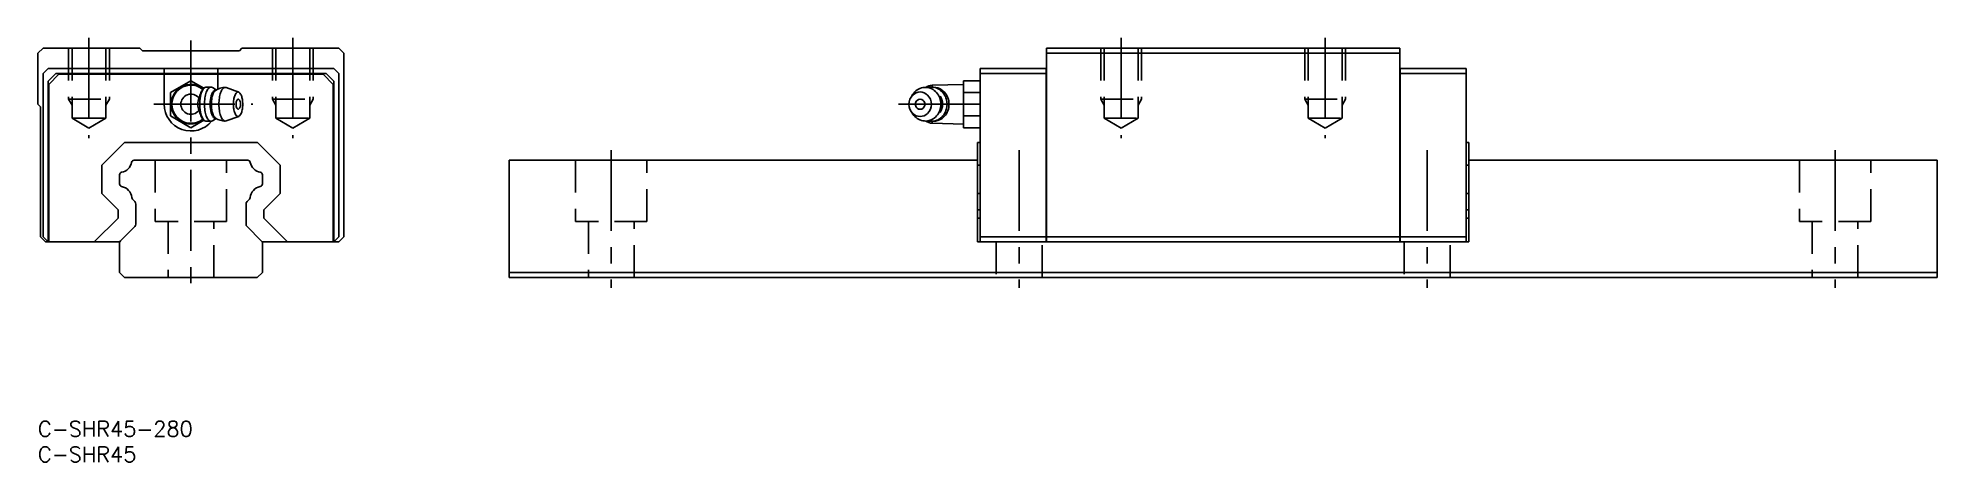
# Model space of a CAD drawing. Extents: x 0 to 372, y -8 to 75.
import ezdxf

# ---------------------------------------------------------------- set-up
doc = ezdxf.new("R2010")
doc.units = 0
doc.header["$LTSCALE"] = 0.5
doc.linetypes.add('CENTER', pattern=[50.8, 31.75, -6.35, 6.35, -6.35])
doc.linetypes.add('DASHED', pattern=[19.05, 12.7, -6.35])
doc.layers.get('0').update_dxf_attribs({"linetype": 'CONTINUOUS'})
doc.layers.add('CENTER', color=1, linetype='CENTER')
doc.styles.get("Standard").update_dxf_attribs({"font": 'txt.shx', "height": 3, "bigfont": 'bigfont.shx'})

# ---------------------------------------------------------------- blocks, each defined once
blk = doc.blocks.new('*U36')
at = {"color": 7, "linetype": 'CONTINUOUS'}
blk.add_text('C-SHR45-280', height=3, dxfattribs=at).set_placement((0, -3))
blk = doc.blocks.new('*U37')
at = {"color": 7, "linetype": 'CONTINUOUS'}
blk.add_text('C-SHR45', height=3, dxfattribs=at).set_placement((0, -8))

msp = doc.modelspace()

# ---------------------------------------------------------------- linework, layer by layer
at = {"color": 7, "linetype": 'CONTINUOUS'}
for p, q in [((1, 73.21), (0, 72.21)), ((0, 72.21), (0, 62.21)), ((20, 73.21), (1, 73.21)), ((20.5, 72.71), (20, 73.21)), ((39.5, 72.71), (20.5, 72.71)), ((40, 73.21), (39.5, 72.71)), ((59, 73.21), (40, 73.21)), ((60, 72.21), (59, 73.21)), ((60, 36.21), (60, 72.21)), ((197.79, 73.21), (267.09, 73.21)), ((197.79, 35.21), (197.79, 73.21)), ((197.79, 72.21), (267.09, 72.21)), ((267.09, 35.21), (267.09, 73.21)), ((2, 69.21), (1, 68.21)), ((1, 68.21), (1, 36.21)), ((58, 69.21), (2, 69.21)), ((2, 66.71), (3.5, 68.21)), ((4.1, 68.11), (2.1, 66.11)), ((56.5, 68.21), (3.5, 68.21)), ((55.9, 68.11), (4.1, 68.11)), ((24.75, 69.21), (24.75, 68.21)), ((24.75, 68.11), (24.75, 62.21)), ((35.25, 69.21), (35.25, 68.21)), ((35.25, 65.18), (35.25, 68.11)), ((57.9, 66.11), (55.9, 68.11)), ((56.5, 68.21), (58, 66.71)), ((59, 68.21), (58, 69.21)), ((59, 36.21), (59, 68.21)), ((184.79, 69.21), (197.74, 69.21)), ((184.79, 35.21), (184.79, 69.21)), ((184.79, 68.21), (197.74, 68.21)), ((197.74, 35.21), (197.74, 69.21)), ((197.79, 69.16), (197.74, 69.16)), ((197.79, 68.19), (197.74, 68.19)), ((267.09, 69.16), (267.14, 69.16)), ((267.09, 68.19), (267.14, 68.19)), ((267.14, 69.21), (280.09, 69.21)), ((267.14, 69.21), (267.14, 35.21)), ((267.14, 68.21), (280.09, 68.21)), ((280.09, 35.21), (280.09, 69.21)), ((2, 66.71), (2, 35.21)), ((2.1, 66.11), (2.1, 35.21)), ((30, 66.83), (26, 64.52)), ((26, 64.52), (26, 59.9)), ((32.55, 65.35), (30, 66.83)), ((32.29, 65.04), (32.52, 65.32)), ((33.93, 65.56), (33.05, 65.56)), ((34.95, 65.01), (34.22, 65.47)), ((34.95, 65.01), (34.85, 65.01)), ((36.92, 65.48), (39.37, 64.59)), ((57.9, 35.21), (57.9, 66.11)), ((58, 35.21), (58, 66.71)), ((171.58, 64.16), (171.22, 63.62)), ((175.58, 65.56), (175.2, 65.56)), ((181.49, 66.11), (175.34, 65.95)), ((175.34, 65.56), (175.34, 65.95)), ((184.79, 66.83), (181.49, 66.83)), ((181.49, 57.59), (181.49, 66.83)), ((184.79, 64.52), (181.49, 64.52)), ((0, 62.21), (0.5, 61.71)), ((0.5, 61.71), (0.5, 36.21)), ((26, 59.9), (30, 57.59)), ((36.92, 58.94), (39.37, 59.83)), ((171.22, 60.8), (171.58, 60.26)), ((184.79, 59.9), (181.49, 59.9)), ((30, 57.59), (32.55, 59.07)), ((32.29, 59.38), (32.52, 59.1)), ((33.05, 58.86), (33.93, 58.86)), ((34.95, 59.41), (34.22, 58.95)), ((34.85, 59.41), (34.95, 59.41)), ((175.2, 58.86), (175.59, 58.86)), ((175.34, 58.47), (175.34, 58.86)), ((175.34, 58.47), (181.49, 58.31)), ((184.79, 57.59), (181.49, 57.59)), ((12.5, 50.26), (16.95, 54.71)), ((16.95, 54.71), (43.05, 54.71)), ((43.05, 54.71), (47.5, 50.26)), ((184.29, 54.71), (184.29, 35.21)), ((184.79, 54.71), (184.29, 54.71)), ((280.09, 54.71), (280.59, 54.71)), ((280.59, 35.21), (280.59, 54.71)), ((12.5, 44.66), (12.5, 50.26)), ((18.86, 51.21), (41.14, 51.21)), ((47.5, 50.26), (47.5, 44.66)), ((92.44, 51.21), (184.29, 51.21)), ((92.44, 28.21), (92.44, 51.21)), ((184.79, 50.26), (184.29, 50.26)), ((280.09, 50.26), (280.59, 50.26)), ((280.59, 51.21), (372.44, 51.21)), ((372.44, 28.21), (372.44, 51.21)), ((16, 46.56), (16, 48.36)), ((44, 48.36), (44, 46.56)), ((15.7, 41.46), (12.5, 44.66)), ((15.7, 39.86), (15.7, 41.46)), ((18.99, 43.12), (18.54, 43.57)), ((19.2, 38.7), (19.2, 42.62)), ((40.8, 42.62), (40.8, 38.7)), ((41.46, 43.57), (41.01, 43.12)), ((47.5, 44.66), (44.3, 41.46)), ((44.3, 41.46), (44.3, 39.86)), ((184.79, 44.66), (184.29, 44.66)), ((184.79, 41.46), (184.29, 41.46)), ((280.09, 44.66), (280.59, 44.66)), ((280.09, 41.46), (280.59, 41.46)), ((11.05, 35.21), (15.7, 39.86)), ((16.21, 35.42), (18.99, 38.21)), ((41.01, 38.21), (43.79, 35.42)), ((44.3, 39.86), (48.95, 35.21)), ((184.79, 39.86), (184.29, 39.86)), ((280.09, 39.86), (280.59, 39.86)), ((0.5, 36.21), (1.5, 35.21)), ((1, 36.21), (2, 35.21)), ((1.5, 35.21), (16.06, 35.21)), ((16, 34.92), (16, 29.21)), ((43.94, 35.21), (59, 35.21)), ((44, 29.21), (44, 34.92)), ((58, 35.21), (59, 36.21)), ((59, 35.21), (60, 36.21)), ((197.74, 35.21), (184.29, 35.21)), ((184.79, 36.21), (197.74, 36.21)), ((197.79, 36.23), (197.74, 36.23)), ((197.79, 35.26), (197.74, 35.26)), ((197.79, 36.21), (267.09, 36.21)), ((197.79, 35.21), (267.09, 35.21)), ((267.09, 36.23), (267.14, 36.23)), ((267.09, 35.26), (267.14, 35.26)), ((267.14, 36.21), (280.09, 36.21)), ((267.14, 35.21), (280.59, 35.21)), ((16, 29.21), (17, 28.21)), ((17, 28.21), (43, 28.21)), ((43, 28.21), (44, 29.21)), ((92.44, 29.21), (372.44, 29.21)), ((92.44, 28.21), (372.44, 28.21))]:
    msp.add_line(p, q, dxfattribs=at)
at = {"color": 3, "linetype": 'DASHED'}
for p, q in [((6, 73.21), (6, 63.21)), ((6.68, 73.21), (6.68, 59.46)), ((13.32, 73.21), (13.32, 59.46)), ((14, 73.21), (14, 63.21)), ((46, 73.21), (46, 63.21)), ((46.68, 73.21), (46.68, 59.46)), ((53.32, 73.21), (53.32, 59.46)), ((54, 73.21), (54, 63.21)), ((208.44, 73.21), (208.44, 63.21)), ((209.11, 73.21), (209.11, 59.46)), ((215.76, 73.21), (215.76, 59.46)), ((216.44, 73.21), (216.44, 63.21)), ((248.44, 73.21), (248.44, 63.21)), ((249.11, 73.21), (249.11, 59.46)), ((255.76, 73.21), (255.76, 59.46)), ((256.44, 73.21), (256.44, 63.21)), ((6, 63.21), (14, 63.21)), ((6, 63.21), (6.68, 62.04)), ((14, 63.21), (13.32, 62.04)), ((46, 63.21), (54, 63.21)), ((46, 63.21), (46.68, 62.04)), ((54, 63.21), (53.32, 62.04)), ((208.44, 63.21), (216.44, 63.21)), ((208.44, 63.21), (209.11, 62.04)), ((216.44, 63.21), (215.76, 62.04)), ((248.44, 63.21), (256.44, 63.21)), ((248.44, 63.21), (249.11, 62.04)), ((256.44, 63.21), (255.76, 62.04)), ((6.68, 59.46), (13.32, 59.46)), ((6.68, 59.46), (10, 57.54)), ((13.32, 59.46), (10, 57.54)), ((46.68, 59.46), (53.32, 59.46)), ((46.68, 59.46), (50, 57.54)), ((53.32, 59.46), (50, 57.54)), ((209.11, 59.46), (215.76, 59.46)), ((209.11, 59.46), (212.44, 57.54)), ((215.76, 59.46), (212.44, 57.54)), ((249.11, 59.46), (255.76, 59.46)), ((249.11, 59.46), (252.44, 57.54)), ((255.76, 59.46), (252.44, 57.54)), ((23, 51.21), (23, 39.21)), ((37, 39.21), (37, 51.21)), ((105.44, 51.21), (105.44, 39.21)), ((119.44, 39.21), (119.44, 51.21)), ((345.44, 51.21), (345.44, 39.21)), ((359.44, 39.21), (359.44, 51.21)), ((37, 39.21), (23, 39.21)), ((25.5, 39.21), (25.5, 28.21)), ((34.5, 28.21), (34.5, 39.21)), ((119.44, 39.21), (105.44, 39.21)), ((107.94, 39.21), (107.94, 28.21)), ((116.94, 28.21), (116.94, 39.21)), ((359.44, 39.21), (345.44, 39.21)), ((347.94, 39.21), (347.94, 28.21)), ((356.94, 28.21), (356.94, 39.21)), ((187.94, 35.21), (187.94, 28.21)), ((196.94, 28.21), (196.94, 35.21)), ((267.94, 35.21), (267.94, 28.21)), ((276.94, 28.21), (276.94, 35.21))]:
    msp.add_line(p, q, dxfattribs=at)
at = {"color": 7, "linetype": 'CONTINUOUS'}
for centre, radius, start, end in [((30, 62.21), 3.9, 50.9718, 309.0282), ((30, 62.21), 3.74, 51.0329, 308.9671), ((30, 62.21), 1.98, 38.259, 321.741), ((35.49, 62.21), 4.12, 162.6982, 197.3018), ((39.42, 61.1), 8.2, 155.5597, 163.4295), ((38.25, 62.43), 6.52, 160.718, 176.1614), ((33.88, 63.69), 2.09, 139.5538, 157.3697), ((34.24, 63.83), 2.27, 139.598, 160.8002), ((33.04, 64.88), 0.68, 89.8146, 141.4349), ((39.01, 62.49), 6.35, 163.1981, 173.801), ((35.82, 63.5), 3, 146.419, 163.9372), ((34.1, 64.68), 0.918, 109.5055, 148.4502), ((33.93, 65.01), 0.551, 57.5252, 104.1804), ((38.78, 62.48), 4.99, 160.0114, 176.868), ((40.07, 62.32), 6.05, 166.8119, 176.1003), ((35.89, 63.56), 1.9, 139.598, 160.8002), ((37.5, 62.95), 3.41, 153.6234, 167.265), ((34.89, 64.44), 0.569, 93.4944, 141.4349), ((35.57, 63.94), 1.24, 128.03, 154.984), ((36.69, 62.22), 3.29, 89.1369, 124.9824), ((42.58, 62.34), 7.09, 166.5793, 176.0477), ((39.5, 63.11), 3.92, 152.982, 167.0658), ((37.25, 64.3), 1.38, 126.0403, 154.4616), ((36.74, 64.99), 0.519, 70.0924, 125.2235), ((43.41, 62.32), 5.09, 166.0541, 175.9315), ((41.1, 62.92), 2.69, 151.4947, 166.6232), ((39.52, 63.81), 0.885, 121.2698, 153.2617), ((39.24, 64.24), 0.371, 61.134, 118.866), ((38.96, 63.81), 0.885, 26.7383, 58.7302), ((37.38, 62.92), 2.69, 13.3768, 28.5053), ((35.06, 62.32), 5.09, 4.0685, 13.9459), ((173.32, 62.21), 2.53, 134.7224, 225.2776), ((173.01, 62.52), 2.09, 45.5005, 134.4995), ((174.2, 62.4), 3.16, 123.7997, 146.1384), ((174.06, 62.6), 2.91, 100.3514, 123.7661), ((174.04, 62.69), 2.82, 76.348, 100.2493), ((175.39, 63.95), 2, 91.5, 128.7532), ((172.69, 62.21), 2.53, 314.7224, 45.2776), ((175.2, 62.62), 2.94, 80.5353, 103.929), ((174.01, 62.58), 2.94, 52.9859, 76.2524), ((175.58, 62.62), 2.94, 53.8898, 89.8488), ((175.19, 62.62), 2.95, 57.3307, 80.285), ((173.85, 62.37), 3.2, 30.981, 52.964), ((173.63, 62.23), 3.46, 10.1721, 31.0278), ((175.06, 62.41), 3.19, 35.5149, 57.2955), ((174.43, 62.21), 2.98, 327.435, 32.5652), ((175.4, 62.38), 3.23, 31.5185, 53.9499), ((174.83, 62.25), 3.46, 14.9361, 35.548), ((175.17, 62.24), 3.51, 10.3156, 31.5664), ((30, 62.21), 5.25, 180, 320.5885), ((39.42, 63.32), 8.2, 196.5705, 204.4403), ((40.4, 62.21), 8.68, 175.683, 184.317), ((38.25, 61.99), 6.52, 183.8386, 199.282), ((33.88, 60.73), 2.09, 202.6303, 220.4462), ((34.24, 60.59), 2.27, 199.1998, 220.402), ((41.22, 62.21), 8.58, 173.5184, 186.4816), ((39.01, 61.93), 6.35, 186.199, 196.8019), ((35.82, 60.92), 3, 196.0628, 213.581), ((41.04, 62.21), 7.26, 175.683, 184.317), ((38.78, 61.94), 4.99, 183.132, 199.9886), ((41.27, 62.21), 7.26, 175.8885, 184.1115), ((40.07, 62.1), 6.05, 183.8997, 193.1881), ((35.89, 60.86), 1.9, 199.1998, 220.402), ((37.5, 61.47), 3.41, 192.735, 206.3766), ((34.89, 59.98), 0.569, 218.5651, 266.5056), ((35.57, 60.48), 1.24, 205.016, 231.97), ((44.04, 62.21), 8.56, 175.825, 184.175), ((42.58, 62.08), 7.09, 183.9523, 193.4207), ((39.5, 61.31), 3.92, 192.9342, 207.018), ((44.54, 62.21), 6.22, 175.683, 184.317), ((43.41, 62.1), 5.09, 184.0685, 193.9459), ((41.1, 61.5), 2.69, 193.3768, 208.5053), ((39.52, 60.61), 0.885, 206.7383, 238.7302), ((41.42, 62.21), 2.56, 173.7782, 186.2218), ((40.8, 62.29), 1.94, 164.0092, 174.023), ((40.8, 62.13), 1.94, 185.977, 195.9908), ((39.88, 62.56), 0.977, 148.743, 164.6112), ((39.88, 61.86), 0.977, 195.3888, 211.257), ((39.32, 62.91), 0.321, 116.9113, 150.4592), ((39.32, 61.51), 0.321, 209.5408, 243.0887), ((39.24, 60.18), 0.371, 241.134, 298.866), ((39.24, 63.06), 0.155, 58.6993, 113.8023), ((39.24, 61.36), 0.155, 246.1977, 301.3007), ((38.4, 62.21), 1.34, 313.2338, 46.7662), ((38.96, 60.61), 0.885, 301.2698, 333.2617), ((37.38, 61.5), 2.69, 331.4947, 346.6232), ((35.06, 62.1), 5.09, 346.0541, 355.9315), ((33.94, 62.21), 6.22, 355.683, 4.317), ((173.01, 61.9), 2.09, 225.5005, 314.4995), ((174.2, 62.02), 3.15, 213.8629, 236.2875), ((173.14, 62.21), 1.06, 134.7224, 225.2776), ((173.01, 62.34), 0.872, 45.5005, 134.4995), ((173.01, 62.08), 0.872, 225.5005, 314.4995), ((172.87, 62.21), 1.06, 314.7224, 45.2776), ((173.85, 62.05), 3.2, 307.1224, 329.1003), ((173.63, 62.19), 3.46, 329.0534, 349.9059), ((175.06, 62.01), 3.19, 302.7045, 324.4851), ((173.53, 62.21), 3.55, 349.7879, 10.29), ((175.4, 62.04), 3.23, 306.0501, 328.4815), ((174.83, 62.17), 3.46, 324.452, 345.0638), ((175.17, 62.18), 3.51, 328.4336, 349.6844), ((174.69, 62.21), 3.61, 344.994, 15.006), ((175.06, 62.21), 3.62, 349.6015, 10.3985), ((33.04, 59.54), 0.68, 218.5651, 270.1854), ((34.1, 59.74), 0.918, 211.5498, 250.4945), ((33.93, 59.41), 0.551, 255.8196, 302.4748), ((36.69, 62.2), 3.29, 235.0186, 270.862), ((37.25, 60.12), 1.38, 205.5384, 233.9597), ((36.74, 59.43), 0.519, 234.7765, 289.9076), ((174.06, 61.82), 2.91, 236.3214, 259.7399), ((174.04, 61.73), 2.82, 259.8421, 283.7431), ((175.39, 60.47), 2, 231.2468, 268.5), ((175.2, 61.8), 2.94, 256.0709, 279.4649), ((174.01, 61.84), 2.94, 283.8385, 307.1008), ((175.58, 61.8), 2.94, 270.1167, 306.1107), ((175.19, 61.8), 2.95, 279.715, 302.6693), ((16.5, 48.36), 0.5, 100.6551, 180), ((15.95, 51.26), 2.45, 280.6551, 349.2659), ((18.86, 50.71), 0.5, 90, 169.2659), ((41.14, 50.71), 0.5, 10.7341, 90), ((44.05, 51.26), 2.45, 190.7341, 259.3449), ((43.5, 48.36), 0.5, 0, 79.3449), ((16.5, 46.56), 0.5, 180, 259.3449), ((15.95, 43.66), 2.45, 5.1491, 79.3449), ((44.05, 43.66), 2.45, 100.6551, 174.8509), ((43.5, 46.56), 0.5, 280.6551, 0), ((18.9, 43.92), 0.5, 185.1491, 225), ((18.5, 42.62), 0.7, 0, 45), ((41.5, 42.62), 0.7, 135, 180), ((41.1, 43.92), 0.5, 315, 354.8509), ((18.5, 38.7), 0.7, 315, 0), ((41.5, 38.7), 0.7, 180, 225), ((16.7, 34.92), 0.7, 135, 180), ((43.3, 34.92), 0.7, 0, 45)]:
    msp.add_arc(centre, radius, start, end, dxfattribs=at)
at = {"layer": 'CENTER', "color": 1, "linetype": 'CENTER'}
for p, q in [((10, 75.21), (10, 55.54)), ((30, 74.71), (30, 26.21)), ((50, 75.21), (50, 55.54)), ((212.44, 75.21), (212.44, 55.54)), ((252.44, 75.21), (252.44, 55.54)), ((22.75, 62.21), (42.16, 62.21)), ((168.79, 62.21), (186.79, 62.21)), ((112.44, 53.21), (112.44, 26.21)), ((192.44, 53.21), (192.44, 26.21)), ((272.44, 53.21), (272.44, 26.21)), ((352.44, 53.21), (352.44, 26.21))]:
    msp.add_line(p, q, dxfattribs=at)

# ---------------------------------------------------------------- block references
at = {"color": 7, "linetype": 'CONTINUOUS'}
for name in ['*U36', '*U37']:
    msp.add_blockref(name, (0, 0), dxfattribs=at)

doc.saveas('drawing.dxf')
